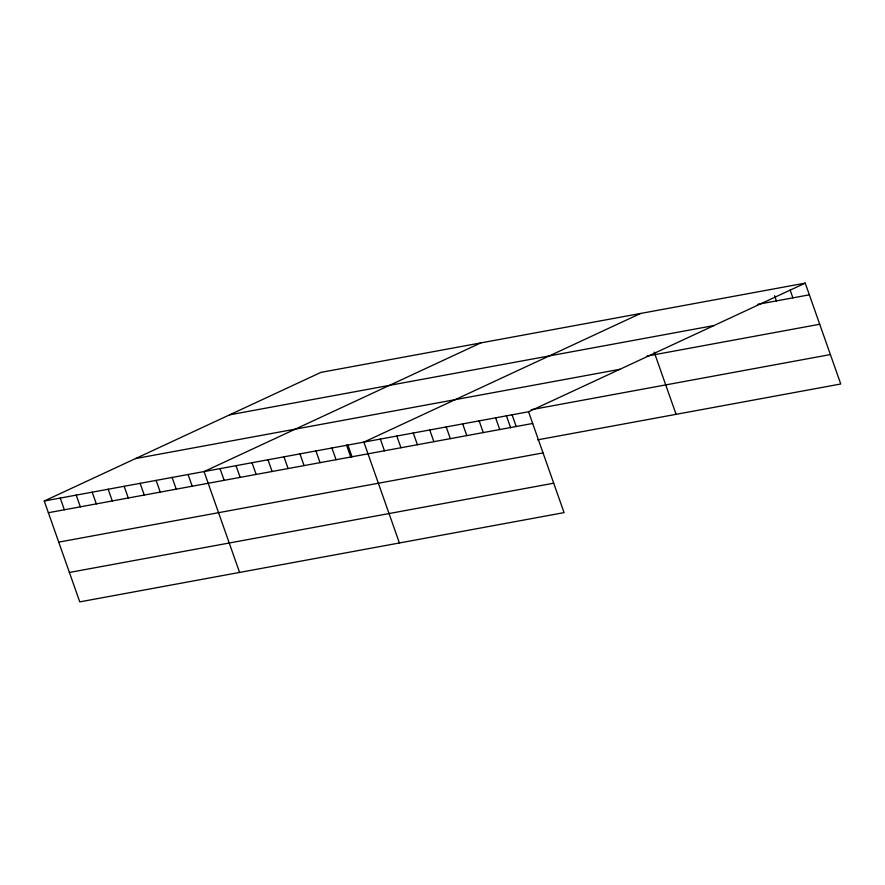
<?xml version="1.0" encoding="UTF-8"?>
<svg xmlns="http://www.w3.org/2000/svg" width="885" height="885" viewBox="0 0 885 885"><rect width="100%" height="100%" fill="white"/><g stroke="black" fill="none" stroke-linecap="round" stroke-linejoin="round"><path stroke-width="1.33" d="M44.25 501.01L528.544 411.768L564.066 512.625L79.772 601.877L44.25 501.01L320.934 372.375L805.228 283.123L840.75 383.99L537.582 439.856M480.754 342.915L204.07 471.561L239.592 572.429M640.574 313.467L363.879 442.113L399.401 542.97M528.544 411.768L805.228 283.123M757.427 304.396L809.355 294.827M229.624 414.822L713.918 325.569M647.068 356.069L819.709 324.253M135.56 458.563L619.854 369.31M531.221 409.7L830.384 354.564M48.376 512.725L532.67 423.472M58.731 542.14L543.025 452.899M69.406 572.462L553.7 483.21M790.139 290.059L792.883 297.869M774.585 295.701L776.422 300.9M654.192 352.141L676.085 414.335M512.083 414.799L516.198 426.504M506.342 415.585L510.656 427.842M495.611 417.831L499.737 429.546M479.15 420.862L483.265 432.577M462.678 423.904L466.804 435.608M446.217 426.935L450.332 438.65M429.745 429.966L433.871 441.681M413.284 433.008L417.41 444.712M396.812 436.04L400.938 447.744M380.351 439.071L384.477 450.786M347.905 445.055L352.031 456.76M346.522 445.044L350.847 457.302M331.919 447.998L336.046 459.713M315.934 450.941L320.06 462.656M299.96 453.894L304.086 465.599M283.974 456.837L288.101 468.541M267.989 459.78L272.115 471.484M252.015 462.722L256.141 474.437M236.03 465.676L240.156 477.38M220.044 468.619L224.17 480.323M188.085 474.504L192.211 486.219M172.099 477.446L176.226 489.162M156.125 480.4L160.24 492.104M140.14 483.343L144.266 495.047M124.154 486.285L128.281 498.001M108.18 489.228L112.295 500.943M92.195 492.182L96.321 503.886M76.21 495.124L80.336 506.828M60.235 498.067L64.351 509.782"/></g></svg>
